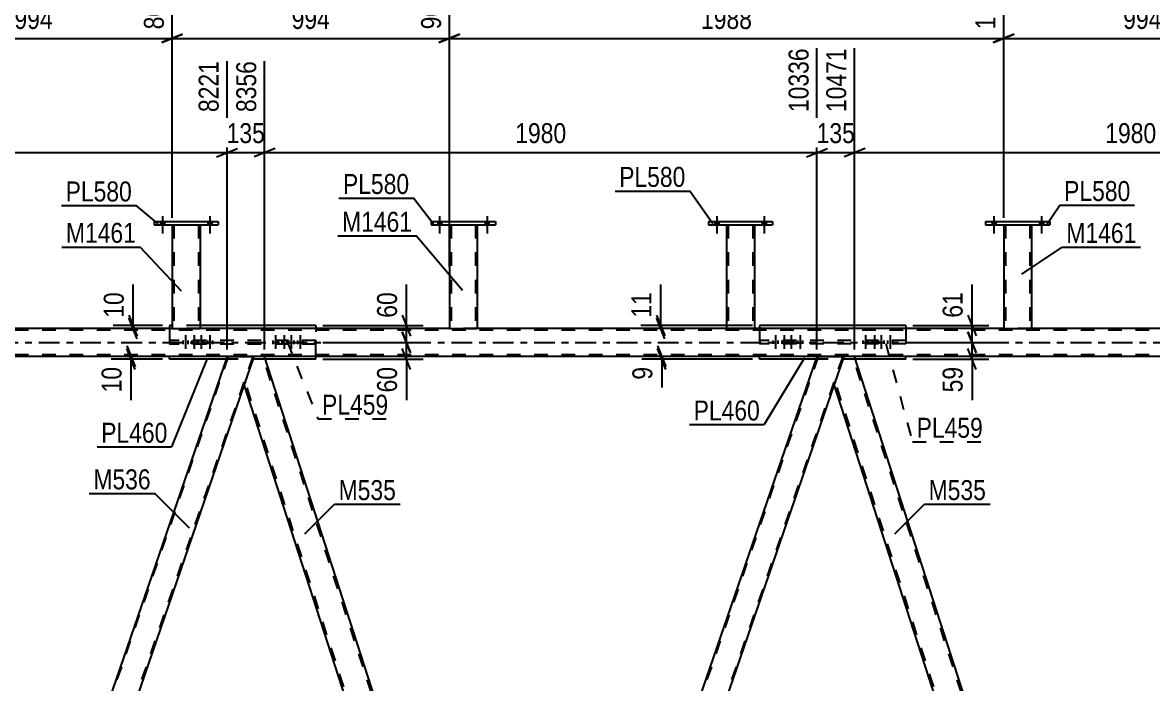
# Model space of a CAD drawing. Header units: millimetres. Extents: x 0 to 841, y 0 to 594.
# Drawn here: x 362.3 to 524.3, y 393.2 to 487.9 of the extents above; entities that cross this region are included whole.
import ezdxf

# ---------------------------------------------------------------- set-up
doc = ezdxf.new("R2010")
doc.units = ezdxf.units.MM
doc.linetypes.add('DXK_LINE_DOT2', pattern=[3.9198, 1.9599, -1.9599])
doc.linetypes.add('DXK_LINE_DOT3', pattern=[5.9187, 2.979, -0.9799, 0.9799, -0.9799])
doc.styles.add('Arial Narrow', font='ARIALN.TTF', dxfattribs={"height": 0.2})

# ---------------------------------------------------------------- blocks, each defined once
blk = doc.blocks.new('Part-570349097-5683 - 5549')
at = {"color": 7, "linetype": 'DXK_LINE_DOT2'}
for p, q in [((391.78, 440.08), (349.79, 318.09)), ((395.31, 440.08), (353.33, 318.09)), ((395.48, 440.08), (394.09, 436.05)), ((350.75, 321.36), (349.62, 318.09)), ((353.5, 318.09), (349.62, 318.09))]:
    blk.add_line(p, q, dxfattribs=at)
at = {"color": 2, "linetype": 'Continuous'}
for p, q in [((391.61, 440.08), (350.75, 321.36)), ((391.61, 440.08), (395.14, 440.08)), ((395.14, 440.08), (395.48, 440.08)), ((394.09, 436.05), (353.5, 318.09))]:
    blk.add_line(p, q, dxfattribs=at)
blk = doc.blocks.new('Part-570349097-5585 - 5549')
at = {"color": 2, "linetype": 'Continuous'}
for p, q in [((467.99, 444.5), (467.99, 444.08)), ((488.96, 444.5), (467.99, 444.5)), ((488.96, 444.5), (488.96, 444.08)), ((467.99, 439.7), (467.99, 440.08)), ((476.08, 439.7), (467.99, 439.7)), ((488.96, 439.7), (481.73, 439.7)), ((488.96, 439.7), (488.96, 440.08))]:
    blk.add_line(p, q, dxfattribs=at)
at = {"color": 7, "linetype": 'DXK_LINE_DOT2'}
for p, q in [((467.99, 444.08), (467.99, 440.08)), ((488.96, 444.08), (488.96, 440.08)), ((481.73, 439.7), (476.08, 439.7))]:
    blk.add_line(p, q, dxfattribs=at)
blk = doc.blocks.new('Part-570349097-5590 - 5549')
at = {"color": 2, "linetype": 'Continuous'}
for p, q in [((383.38, 444.49), (383.38, 444.08)), ((383.74, 444.49), (383.38, 444.49)), ((404.35, 444.49), (387.74, 444.49)), ((404.35, 444.49), (404.35, 444.08)), ((383.38, 439.69), (383.38, 440.08)), ((391.47, 439.69), (383.38, 439.69)), ((404.35, 439.69), (397.12, 439.69)), ((404.35, 439.69), (404.35, 440.08))]:
    blk.add_line(p, q, dxfattribs=at)
at = {"color": 7, "linetype": 'DXK_LINE_DOT2'}
for p, q in [((383.38, 444.08), (383.38, 440.08)), ((387.74, 444.49), (383.74, 444.49)), ((404.35, 444.08), (404.35, 443.6)), ((404.35, 440.08), (404.35, 443.6)), ((397.12, 439.69), (391.47, 439.69))]:
    blk.add_line(p, q, dxfattribs=at)
blk = doc.blocks.new('Part-570349097-5648 - 5549')
at = {"color": 2, "linetype": 'Continuous'}
for p, q in [((383.74, 444.08), (347.99, 444.08)), ((423.5, 444.08), (387.74, 444.08)), ((463.25, 444.08), (427.5, 444.08)), ((503, 444.08), (467.25, 444.08)), ((542.75, 444.08), (507, 444.08)), ((560.82, 440.08), (62.76, 440.08))]:
    blk.add_line(p, q, dxfattribs=at)
at = {"color": 7, "linetype": 'DXK_LINE_DOT2'}
for p, q in [((387.74, 444.08), (383.74, 444.08)), ((427.5, 444.08), (423.5, 444.08)), ((467.25, 444.08), (463.25, 444.08)), ((507, 444.08), (503, 444.08)), ((766.86, 443.84), (62.76, 443.84)), ((766.86, 440.32), (62.76, 440.32))]:
    blk.add_line(p, q, dxfattribs=at)
at = {"color": 7, "linetype": 'DXK_LINE_DOT3'}
blk.add_line((62.76, 442.08), (766.86, 442.08), dxfattribs=at)
blk = doc.blocks.new('Part-570349097-5611 - 5549')
at = {"color": 2, "linetype": 'Continuous'}
for p, q in [((463.25, 458.91), (463.25, 444.08)), ((467.25, 458.91), (467.25, 444.07)), ((463.25, 444.08), (467.21, 444.07)), ((467.25, 444.07), (467.21, 444.07))]:
    blk.add_line(p, q, dxfattribs=at)
at = {"color": 7, "linetype": 'DXK_LINE_DOT2'}
for p, q in [((463.25, 458.91), (467.25, 458.91)), ((463.49, 458.91), (463.49, 444.08)), ((467.01, 458.91), (467.01, 444.07)), ((466.99, 444.07), (467.01, 444.07))]:
    blk.add_line(p, q, dxfattribs=at)
blk = doc.blocks.new('Part-570349097-5673 - 5549')
at = {"color": 7, "linetype": 'DXK_LINE_DOT2'}
for p, q in [((560.99, 440.08), (519.01, 318.11)), ((564.52, 440.08), (522.54, 318.11)), ((564.69, 440.08), (563.31, 436.07)), ((519.97, 321.38), (518.84, 318.11)), ((522.71, 318.11), (518.84, 318.11))]:
    blk.add_line(p, q, dxfattribs=at)
at = {"color": 2, "linetype": 'Continuous'}
for p, q in [((560.82, 440.08), (519.97, 321.38)), ((560.82, 440.08), (564.35, 440.08)), ((564.35, 440.08), (564.69, 440.08)), ((563.31, 436.07), (522.71, 318.11))]:
    blk.add_line(p, q, dxfattribs=at)
blk = doc.blocks.new('Part-570349097-5678 - 5549')
at = {"color": 7, "linetype": 'DXK_LINE_DOT2'}
for p, q in [((476.38, 440.08), (434.4, 318.1)), ((479.91, 440.08), (437.93, 318.1)), ((480.08, 440.08), (478.7, 436.06)), ((435.36, 321.37), (434.23, 318.1)), ((438.1, 318.1), (434.23, 318.1))]:
    blk.add_line(p, q, dxfattribs=at)
at = {"color": 2, "linetype": 'Continuous'}
for p, q in [((476.21, 440.08), (435.36, 321.37)), ((476.21, 440.08), (479.75, 440.08)), ((479.75, 440.08), (480.08, 440.08)), ((478.7, 436.06), (438.1, 318.1))]:
    blk.add_line(p, q, dxfattribs=at)
blk = doc.blocks.new('Part-570349097-5733 - 5549')
at = {"color": 2, "linetype": 'Continuous'}
for p, q in [((460.65, 459.39), (460.65, 458.91)), ((460.65, 459.39), (469.85, 459.39)), ((460.65, 458.91), (469.85, 458.91)), ((469.85, 459.39), (469.85, 458.91))]:
    blk.add_line(p, q, dxfattribs=at)
blk = doc.blocks.new('Part-570349097-5804 - 5549')
at = {"color": 2, "linetype": 'Continuous'}
for p, q in [((383.75, 458.91), (383.74, 444.08)), ((387.75, 458.91), (387.74, 444.07)), ((383.74, 444.08), (387.71, 444.07)), ((387.74, 444.07), (387.71, 444.07))]:
    blk.add_line(p, q, dxfattribs=at)
at = {"color": 7, "linetype": 'DXK_LINE_DOT2'}
for p, q in [((383.75, 458.91), (387.75, 458.91)), ((383.99, 458.91), (383.98, 444.08)), ((387.51, 458.91), (387.5, 444.07)), ((387.49, 444.07), (387.5, 444.07))]:
    blk.add_line(p, q, dxfattribs=at)
blk = doc.blocks.new('Part-570349097-5809 - 5549')
at = {"color": 2, "linetype": 'Continuous'}
for p, q in [((381.15, 459.39), (381.15, 458.91)), ((381.15, 459.39), (390.35, 459.39)), ((381.15, 458.91), (390.35, 458.91)), ((390.35, 459.39), (390.35, 458.91))]:
    blk.add_line(p, q, dxfattribs=at)
blk = doc.blocks.new('Part-570349097-5814 - 5549')
at = {"color": 2, "linetype": 'Continuous'}
for p, q in [((423.5, 458.91), (423.5, 444.08)), ((427.5, 458.91), (427.5, 444.07)), ((423.5, 444.08), (427.46, 444.07)), ((427.5, 444.07), (427.46, 444.07))]:
    blk.add_line(p, q, dxfattribs=at)
at = {"color": 7, "linetype": 'DXK_LINE_DOT2'}
for p, q in [((423.5, 458.91), (427.5, 458.91)), ((423.74, 458.91), (423.74, 444.08)), ((427.26, 458.91), (427.26, 444.07)), ((427.24, 444.07), (427.26, 444.07))]:
    blk.add_line(p, q, dxfattribs=at)
blk = doc.blocks.new('Part-570349097-5819 - 5549')
at = {"color": 2, "linetype": 'Continuous'}
for p, q in [((420.9, 459.39), (420.9, 458.91)), ((420.9, 459.39), (430.1, 459.39)), ((420.9, 458.91), (430.1, 458.91)), ((430.1, 459.39), (430.1, 458.91))]:
    blk.add_line(p, q, dxfattribs=at)
blk = doc.blocks.new('Part-570349097-5824 - 5549')
at = {"color": 2, "linetype": 'Continuous'}
for p, q in [((503, 458.91), (503, 444.08)), ((507, 458.91), (507, 444.07)), ((503, 444.08), (506.96, 444.07)), ((507, 444.07), (506.96, 444.07))]:
    blk.add_line(p, q, dxfattribs=at)
at = {"color": 7, "linetype": 'DXK_LINE_DOT2'}
for p, q in [((503, 458.91), (507, 458.91)), ((503.24, 458.91), (503.24, 444.08)), ((506.76, 458.91), (506.76, 444.07)), ((506.74, 444.07), (506.76, 444.07))]:
    blk.add_line(p, q, dxfattribs=at)
blk = doc.blocks.new('Part-570349097-5829 - 5549')
at = {"color": 2, "linetype": 'Continuous'}
for p, q in [((500.4, 459.39), (500.4, 458.91)), ((500.4, 459.39), (509.6, 459.39)), ((500.4, 458.91), (509.6, 458.91)), ((509.6, 459.39), (509.6, 458.91))]:
    blk.add_line(p, q, dxfattribs=at)
blk = doc.blocks.new('Bolt-570349097-5990 - 5549')
at = {"color": 1, "linetype": 'DXK_LINE_DOT2'}
for p, q in [((385.28, 442.33), (385.28, 441.85)), ((385.64, 443.13), (385.64, 440.13)), ((386, 442.33), (386, 441.85)), ((386.56, 442.33), (386.56, 441.85)), ((386.92, 443.13), (386.92, 440.13)), ((387.28, 442.33), (387.28, 441.85)), ((387.54, 442.33), (387.54, 441.85)), ((387.9, 443.13), (387.9, 440.13)), ((388.26, 442.33), (388.26, 441.85)), ((388.81, 442.33), (388.81, 441.85)), ((389.17, 443.13), (389.17, 440.13)), ((389.53, 442.33), (389.53, 441.85))]:
    blk.add_line(p, q, dxfattribs=at)
blk = doc.blocks.new('Bolt-570349097-5992 - 5549')
at = {"color": 1, "linetype": 'DXK_LINE_DOT2'}
for p, q in [((469.89, 442.34), (469.89, 441.86)), ((470.25, 443.14), (470.25, 440.14)), ((470.61, 442.34), (470.61, 441.86)), ((471.17, 442.34), (471.17, 441.86)), ((471.53, 443.14), (471.53, 440.14)), ((471.89, 442.34), (471.89, 441.86)), ((472.14, 442.34), (472.14, 441.86)), ((472.5, 443.14), (472.5, 440.14)), ((472.86, 442.34), (472.86, 441.86)), ((473.42, 442.34), (473.42, 441.86)), ((473.78, 443.14), (473.78, 440.14)), ((474.14, 442.34), (474.14, 441.86))]:
    blk.add_line(p, q, dxfattribs=at)
blk = doc.blocks.new('Part-570349097-5884 - 5549')
at = {"color": 2, "linetype": 'Continuous'}
for p, q in [((395.48, 440.08), (394.09, 436.05)), ((397, 440.08), (395.48, 440.08)), ((435.36, 321.37), (397, 440.08)), ((432.21, 318.1), (394.09, 436.05)), ((435.36, 321.37), (435.1, 320.61)), ((435.1, 320.61), (434.23, 318.1))]:
    blk.add_line(p, q, dxfattribs=at)
at = {"color": 7, "linetype": 'DXK_LINE_DOT2'}
for p, q in [((435.23, 320.99), (396.74, 440.08)), ((432.46, 318.1), (394.22, 436.43)), ((435.34, 321.31), (435.1, 320.61)), ((434.23, 318.1), (432.21, 318.1))]:
    blk.add_line(p, q, dxfattribs=at)
blk = doc.blocks.new('Part-570349097-5889 - 5549')
at = {"color": 2, "linetype": 'Continuous'}
for p, q in [((480.08, 440.08), (478.7, 436.06)), ((481.61, 440.08), (480.08, 440.08)), ((519.97, 321.38), (481.61, 440.08)), ((516.82, 318.11), (478.7, 436.06)), ((519.97, 321.38), (519.71, 320.62)), ((519.71, 320.62), (518.84, 318.11))]:
    blk.add_line(p, q, dxfattribs=at)
at = {"color": 7, "linetype": 'DXK_LINE_DOT2'}
for p, q in [((519.84, 321), (481.35, 440.08)), ((517.07, 318.11), (478.83, 436.44)), ((519.95, 321.32), (519.71, 320.62)), ((518.84, 318.11), (516.82, 318.11))]:
    blk.add_line(p, q, dxfattribs=at)
blk = doc.blocks.new('Part-570349097-5912 - 5549')
at = {"color": 7, "linetype": 'DXK_LINE_DOT2'}
for p, q in [((404.35, 442.33), (383.38, 442.33)), ((383.38, 442.33), (383.38, 441.85)), ((388.17, 442.33), (388.17, 441.85)), ((399.56, 441.85), (399.56, 442.33)), ((404.35, 442.33), (404.35, 441.85)), ((404.35, 441.85), (383.38, 441.85))]:
    blk.add_line(p, q, dxfattribs=at)
blk = doc.blocks.new('Part-570349097-5917 - 5549')
at = {"color": 7, "linetype": 'DXK_LINE_DOT2'}
for p, q in [((488.96, 442.34), (467.99, 442.34)), ((467.99, 442.34), (467.99, 441.86)), ((472.78, 442.34), (472.78, 441.86)), ((484.17, 441.86), (484.17, 442.34)), ((488.96, 442.34), (488.96, 441.86)), ((488.96, 441.86), (467.99, 441.86))]:
    blk.add_line(p, q, dxfattribs=at)
blk = doc.blocks.new('Bolt-570349097-5989 - 5549')
at = {"color": 1, "linetype": 'DXK_LINE_DOT2'}
for p, q in [((398.2, 442.33), (398.2, 441.85)), ((398.56, 443.13), (398.56, 440.13)), ((398.92, 442.33), (398.92, 441.85)), ((399.47, 442.33), (399.47, 441.85)), ((399.83, 443.13), (399.83, 440.13)), ((400.19, 442.33), (400.19, 441.85)), ((400.45, 442.33), (400.45, 441.85)), ((400.81, 443.13), (400.81, 440.13)), ((401.17, 442.33), (401.17, 441.85)), ((401.73, 442.33), (401.73, 441.85)), ((402.09, 443.13), (402.09, 440.13)), ((402.45, 442.33), (402.45, 441.85))]:
    blk.add_line(p, q, dxfattribs=at)
blk = doc.blocks.new('Bolt-570349097-5991 - 5549')
at = {"linetype": 'Continuous'}
for points in [[(421.82, 458.91), (422.38, 458.91), (422.38, 459.39), (421.82, 459.39)], [(421.82, 458.91), (422.38, 458.91), (422.38, 459.39), (421.82, 459.39)], [(428.62, 458.91), (429.18, 458.91), (429.18, 459.39), (428.62, 459.39)], [(428.62, 458.91), (429.18, 458.91), (429.18, 459.39), (428.62, 459.39)]]:
    blk.add_hatch(color=1, dxfattribs=at).paths.add_polyline_path(points)
at = {"color": 1, "linetype": 'Continuous'}
for p, q in [((422.1, 460.19), (422.1, 457.67)), ((422.1, 460.19), (422.1, 457.67)), ((428.9, 460.19), (428.9, 457.67)), ((428.9, 460.19), (428.9, 457.67)), ((421.82, 459.39), (421.82, 458.91)), ((421.82, 459.39), (421.82, 458.91)), ((422.38, 459.39), (422.38, 458.91)), ((422.38, 459.39), (422.38, 458.91)), ((428.62, 459.39), (428.62, 458.91)), ((428.62, 459.39), (428.62, 458.91)), ((429.18, 459.39), (429.18, 458.91)), ((429.18, 459.39), (429.18, 458.91))]:
    blk.add_line(p, q, dxfattribs=at)
blk = doc.blocks.new('Bolt-570349097-5993 - 5549')
at = {"linetype": 'Continuous'}
for points in [[(501.32, 458.91), (501.88, 458.91), (501.88, 459.39), (501.32, 459.39)], [(501.32, 458.91), (501.88, 458.91), (501.88, 459.39), (501.32, 459.39)], [(508.12, 458.91), (508.68, 458.91), (508.68, 459.39), (508.12, 459.39)], [(508.12, 458.91), (508.68, 458.91), (508.68, 459.39), (508.12, 459.39)]]:
    blk.add_hatch(color=1, dxfattribs=at).paths.add_polyline_path(points)
at = {"color": 1, "linetype": 'Continuous'}
for p, q in [((501.6, 460.19), (501.6, 457.67)), ((501.6, 460.19), (501.6, 457.67)), ((508.4, 460.19), (508.4, 457.67)), ((508.4, 460.19), (508.4, 457.67)), ((501.32, 459.39), (501.32, 458.91)), ((501.32, 459.39), (501.32, 458.91)), ((501.88, 459.39), (501.88, 458.91)), ((501.88, 459.39), (501.88, 458.91)), ((508.12, 459.39), (508.12, 458.91)), ((508.12, 459.39), (508.12, 458.91)), ((508.68, 459.39), (508.68, 458.91)), ((508.68, 459.39), (508.68, 458.91))]:
    blk.add_line(p, q, dxfattribs=at)
blk = doc.blocks.new('Bolt-570349097-5994 - 5549')
at = {"color": 1, "linetype": 'DXK_LINE_DOT2'}
for p, q in [((482.8, 442.34), (482.8, 441.86)), ((483.16, 443.14), (483.16, 440.14)), ((483.52, 442.34), (483.52, 441.86)), ((484.08, 442.34), (484.08, 441.86)), ((484.44, 443.14), (484.44, 440.14)), ((484.8, 442.34), (484.8, 441.86)), ((485.06, 442.34), (485.06, 441.86)), ((485.42, 443.14), (485.42, 440.14)), ((485.78, 442.34), (485.78, 441.86)), ((486.34, 442.34), (486.34, 441.86)), ((486.7, 443.14), (486.7, 440.14)), ((487.06, 442.34), (487.06, 441.86))]:
    blk.add_line(p, q, dxfattribs=at)
blk = doc.blocks.new('Bolt-570349097-6008 - 5549')
at = {"linetype": 'Continuous'}
for points in [[(382.07, 458.91), (382.63, 458.91), (382.63, 459.39), (382.07, 459.39)], [(382.07, 458.91), (382.63, 458.91), (382.63, 459.39), (382.07, 459.39)], [(388.87, 458.91), (389.43, 458.91), (389.43, 459.39), (388.87, 459.39)], [(388.87, 458.91), (389.43, 458.91), (389.43, 459.39), (388.87, 459.39)]]:
    blk.add_hatch(color=1, dxfattribs=at).paths.add_polyline_path(points)
at = {"color": 1, "linetype": 'Continuous'}
for p, q in [((382.35, 460.19), (382.35, 457.67)), ((382.35, 460.19), (382.35, 457.67)), ((389.15, 460.19), (389.15, 457.67)), ((389.15, 460.19), (389.15, 457.67)), ((382.07, 459.39), (382.07, 458.91)), ((382.07, 459.39), (382.07, 458.91)), ((382.63, 459.39), (382.63, 458.91)), ((382.63, 459.39), (382.63, 458.91)), ((388.87, 459.39), (388.87, 458.91)), ((388.87, 459.39), (388.87, 458.91)), ((389.43, 459.39), (389.43, 458.91)), ((389.43, 459.39), (389.43, 458.91))]:
    blk.add_line(p, q, dxfattribs=at)
blk = doc.blocks.new('Bolt-570349097-6009 - 5549')
at = {"linetype": 'Continuous'}
for points in [[(461.57, 458.91), (462.13, 458.91), (462.13, 459.39), (461.57, 459.39)], [(461.57, 458.91), (462.13, 458.91), (462.13, 459.39), (461.57, 459.39)], [(468.37, 458.91), (468.93, 458.91), (468.93, 459.39), (468.37, 459.39)], [(468.37, 458.91), (468.93, 458.91), (468.93, 459.39), (468.37, 459.39)]]:
    blk.add_hatch(color=1, dxfattribs=at).paths.add_polyline_path(points)
at = {"color": 1, "linetype": 'Continuous'}
for p, q in [((461.85, 460.19), (461.85, 457.67)), ((461.85, 460.19), (461.85, 457.67)), ((468.65, 460.19), (468.65, 457.67)), ((468.65, 460.19), (468.65, 457.67)), ((461.57, 459.39), (461.57, 458.91)), ((461.57, 459.39), (461.57, 458.91)), ((462.13, 459.39), (462.13, 458.91)), ((462.13, 459.39), (462.13, 458.91)), ((468.37, 459.39), (468.37, 458.91)), ((468.37, 459.39), (468.37, 458.91)), ((468.93, 459.39), (468.93, 458.91)), ((468.93, 459.39), (468.93, 458.91))]:
    blk.add_line(p, q, dxfattribs=at)
blk = doc.blocks.new('StraightDimension-570349097-22819 - 5549')
at = {"color": 7, "linetype": 'Continuous'}
for p, q in [((416.74, 443.58), (417.94, 440.58)), ((405.35, 442.08), (419.74, 442.08)), ((417.94, 438.19), (416.74, 441.19)), ((417.34, 439.69), (417.34, 442.08)), ((405.35, 439.69), (419.74, 439.69))]:
    blk.add_line(p, q, dxfattribs=at)
at = {"color": 0}
blk.add_wipeout([(416.59, 439.16), (412.39, 439.16), (412.39, 434.31), (416.59, 434.31)], dxfattribs=at)
at = {"color": 7, "linetype": 'Continuous'}
blk.add_line((417.34, 439.69), (417.34, 433.78), dxfattribs=at)
blk.add_line((417.34, 439.69), (417.34, 433.78), dxfattribs=at)
at = {"color": 3, "style": 'Arial Narrow'}
blk.add_text('60', height=2.863, rotation=90.0002, dxfattribs=at).set_placement((415.99, 434.91))
blk = doc.blocks.new('StraightDimension-570349097-22539 - 5549')
at = {"color": 7, "linetype": 'Continuous'}
for p, q in [((453.22, 446), (454.42, 443)), ((454.42, 442.58), (453.22, 445.58)), ((466.99, 444.5), (450.97, 444.5)), ((466.99, 444.08), (450.97, 444.08)), ((453.82, 444.08), (453.82, 444.5))]:
    blk.add_line(p, q, dxfattribs=at)
at = {"color": 0}
blk.add_wipeout([(453.07, 449.88), (448.87, 449.88), (448.87, 445.02), (453.07, 445.02)], dxfattribs=at)
at = {"color": 7, "linetype": 'Continuous'}
blk.add_line((453.82, 444.5), (453.82, 450.4), dxfattribs=at)
blk.add_line((453.82, 444.5), (453.82, 450.4), dxfattribs=at)
at = {"color": 3, "style": 'Arial Narrow'}
blk.add_text('11', height=2.863, rotation=90.0002, dxfattribs=at).set_placement((452.47, 445.62))
blk = doc.blocks.new('StraightDimension-570349097-22537 - 5549')
at = {"color": 7, "linetype": 'Continuous'}
for p, q in [((453.35, 441.58), (454.55, 438.58)), ((454.55, 438.2), (453.35, 441.2)), ((466.99, 440.08), (451.1, 440.08)), ((466.99, 439.7), (451.1, 439.7)), ((453.95, 439.7), (453.95, 440.08))]:
    blk.add_line(p, q, dxfattribs=at)
at = {"color": 0}
blk.add_wipeout([(453.2, 439.17), (449, 439.17), (449, 436.14), (453.2, 436.14)], dxfattribs=at)
at = {"color": 7, "linetype": 'Continuous'}
blk.add_line((453.95, 439.7), (453.95, 435.62), dxfattribs=at)
blk.add_line((453.95, 439.7), (453.95, 435.62), dxfattribs=at)
at = {"color": 3, "style": 'Arial Narrow'}
blk.add_text('9', height=2.86, rotation=90.0002, dxfattribs=at).set_placement((452.6, 436.74))
blk = doc.blocks.new('StraightDimension-570349097-21208 - 5549')
at = {"color": 7, "linetype": 'Continuous'}
for p, q in [((503, 459.91), (503, 496.09)), ((542.75, 452.91), (542.75, 496.09)), ((504.5, 486.25), (501.5, 485.05)), ((541.25, 485.05), (544.25, 486.25)), ((503, 485.65), (542.75, 485.65))]:
    blk.add_line(p, q, dxfattribs=at)
at = {"color": 0, "linetype": 'Continuous'}
blk.add_wipeout([(542.15, 496.69), (537.95, 496.69), (537.95, 486.35), (542.15, 486.35)], dxfattribs=at)
at = {"color": 0}
blk.add_wipeout([(526.22, 486.4), (526.22, 490.6), (519.53, 490.6), (519.53, 486.4)], dxfattribs=at)
at = {"color": 3, "linetype": 'Continuous', "style": 'Arial Narrow'}
blk.add_text('12000', height=2.863, rotation=90.0002, dxfattribs=at).set_placement((541.55, 486.95))
at = {"color": 3, "style": 'Arial Narrow'}
blk.add_text('994', height=2.863, dxfattribs=at).set_placement((520.13, 487))
blk = doc.blocks.new('StraightDimension-570349097-22779 - 5549')
at = {"color": 7, "linetype": 'Continuous'}
for p, q in [((497.85, 446), (499.05, 443)), ((489.96, 444.5), (500.85, 444.5)), ((498.45, 442.08), (498.45, 444.5)), ((499.05, 440.58), (497.85, 443.58)), ((489.96, 442.08), (500.85, 442.08))]:
    blk.add_line(p, q, dxfattribs=at)
at = {"color": 0}
blk.add_wipeout([(497.7, 449.88), (493.5, 449.88), (493.5, 445.02), (497.7, 445.02)], dxfattribs=at)
at = {"color": 7, "linetype": 'Continuous'}
blk.add_line((498.45, 444.5), (498.45, 450.4), dxfattribs=at)
blk.add_line((498.45, 444.5), (498.45, 450.4), dxfattribs=at)
at = {"color": 3, "style": 'Arial Narrow'}
blk.add_text('61', height=2.863, rotation=90.0002, dxfattribs=at).set_placement((497.1, 445.62))
blk = doc.blocks.new('StraightDimension-570349097-6396 - 5549')
at = {"color": 7, "linetype": 'Continuous'}
for p, q in [((312.38, 441.08), (312.38, 482.4)), ((391.61, 441.08), (391.61, 482.4)), ((313.88, 469.89), (310.88, 468.69)), ((390.11, 468.69), (393.11, 469.89)), ((312.38, 469.29), (391.61, 469.29))]:
    blk.add_line(p, q, dxfattribs=at)
at = {"color": 0, "linetype": 'Continuous'}
blk.add_wipeout([(391.01, 483), (386.81, 483), (386.81, 474.49), (391.01, 474.49)], dxfattribs=at)
at = {"color": 0}
blk.add_wipeout([(356.25, 470.04), (356.25, 474.24), (347.74, 474.24), (347.74, 470.04)], dxfattribs=at)
at = {"color": 3, "linetype": 'Continuous', "style": 'Arial Narrow'}
blk.add_text('8221', height=2.863, rotation=90.0002, dxfattribs=at).set_placement((390.41, 475.09))
at = {"color": 3, "style": 'Arial Narrow'}
blk.add_text('1981', height=2.863, dxfattribs=at).set_placement((348.34, 470.64))
blk = doc.blocks.new('StraightDimension-570349097-21210 - 5549')
at = {"color": 7, "linetype": 'Continuous'}
for p, q in [((383.75, 459.91), (383.75, 494.26)), ((423.5, 452.91), (423.5, 494.26)), ((385.25, 486.25), (382.25, 485.05)), ((422, 485.05), (425, 486.25)), ((383.75, 485.65), (423.5, 485.65))]:
    blk.add_line(p, q, dxfattribs=at)
at = {"color": 0, "linetype": 'Continuous'}
blk.add_wipeout([(422.9, 494.86), (418.7, 494.86), (418.7, 486.35), (422.9, 486.35)], dxfattribs=at)
at = {"color": 0}
blk.add_wipeout([(406.96, 486.4), (406.96, 490.6), (400.28, 490.6), (400.28, 486.4)], dxfattribs=at)
at = {"color": 3, "linetype": 'Continuous', "style": 'Arial Narrow'}
blk.add_text('9018', height=2.863, rotation=90.0002, dxfattribs=at).set_placement((422.3, 486.95))
at = {"color": 3, "style": 'Arial Narrow'}
blk.add_text('994', height=2.863, dxfattribs=at).set_placement((400.88, 487))
blk = doc.blocks.new('StraightDimension-570349097-6418 - 5549')
at = {"color": 7, "linetype": 'Continuous'}
for p, q in [((391.61, 441.08), (391.61, 482.4)), ((397, 441.08), (397, 482.4)), ((390.11, 468.69), (393.11, 469.89)), ((398.5, 469.89), (395.5, 468.69)), ((391.61, 469.29), (397, 469.29))]:
    blk.add_line(p, q, dxfattribs=at)
at = {"color": 0}
blk.add_wipeout([(397.64, 470.04), (397.64, 474.24), (390.96, 474.24), (390.96, 470.04)], dxfattribs=at)
at = {"color": 3, "style": 'Arial Narrow'}
blk.add_text('135', height=2.863, dxfattribs=at).set_placement((391.56, 470.64))
at = {"color": 0, "linetype": 'Continuous'}
blk.add_wipeout([(396.4, 483), (392.2, 483), (392.2, 474.49), (396.4, 474.49)], dxfattribs=at)
at = {"color": 3, "linetype": 'Continuous', "style": 'Arial Narrow'}
blk.add_text('8356', height=2.863, rotation=90.0002, dxfattribs=at).set_placement((395.8, 475.09))
blk = doc.blocks.new('StraightDimension-570349097-6440 - 5549')
at = {"color": 7, "linetype": 'Continuous'}
for p, q in [((476.21, 441.08), (476.21, 484.23)), ((397, 441.08), (397, 482.4)), ((398.5, 469.89), (395.5, 468.69)), ((474.71, 468.69), (477.71, 469.89)), ((397, 469.29), (476.21, 469.29))]:
    blk.add_line(p, q, dxfattribs=at)
at = {"color": 0, "linetype": 'Continuous'}
blk.add_wipeout([(475.61, 484.83), (471.41, 484.83), (471.41, 474.49), (475.61, 474.49)], dxfattribs=at)
at = {"color": 0}
blk.add_wipeout([(440.86, 470.04), (440.86, 474.24), (432.35, 474.24), (432.35, 470.04)], dxfattribs=at)
at = {"color": 3, "linetype": 'Continuous', "style": 'Arial Narrow'}
blk.add_text('10336', height=2.863, rotation=90.0002, dxfattribs=at).set_placement((475.01, 475.09))
at = {"color": 3, "style": 'Arial Narrow'}
blk.add_text('1980', height=2.863, dxfattribs=at).set_placement((432.95, 470.64))
blk = doc.blocks.new('StraightDimension-570349097-6462 - 5549')
at = {"color": 7, "linetype": 'Continuous'}
for p, q in [((476.21, 441.08), (476.21, 484.23)), ((481.61, 441.08), (481.61, 484.23)), ((474.71, 468.69), (477.71, 469.89)), ((483.11, 469.89), (480.11, 468.69)), ((476.21, 469.29), (481.61, 469.29))]:
    blk.add_line(p, q, dxfattribs=at)
at = {"color": 0}
blk.add_wipeout([(482.25, 470.04), (482.25, 474.24), (475.57, 474.24), (475.57, 470.04)], dxfattribs=at)
at = {"color": 3, "style": 'Arial Narrow'}
blk.add_text('135', height=2.863, dxfattribs=at).set_placement((476.17, 470.64))
at = {"color": 0, "linetype": 'Continuous'}
blk.add_wipeout([(481.01, 484.83), (476.81, 484.83), (476.81, 474.49), (481.01, 474.49)], dxfattribs=at)
at = {"color": 3, "linetype": 'Continuous', "style": 'Arial Narrow'}
blk.add_text('10471', height=2.863, rotation=90.0002, dxfattribs=at).set_placement((480.41, 475.09))
blk = doc.blocks.new('StraightDimension-570349097-6484 - 5549')
at = {"color": 7, "linetype": 'Continuous'}
for p, q in [((481.61, 441.08), (481.61, 484.23)), ((560.82, 441.08), (560.82, 484.23)), ((483.11, 469.89), (480.11, 468.69)), ((559.32, 468.69), (562.32, 469.89)), ((481.61, 469.29), (560.82, 469.29))]:
    blk.add_line(p, q, dxfattribs=at)
at = {"color": 0, "linetype": 'Continuous'}
blk.add_wipeout([(560.22, 484.83), (556.02, 484.83), (556.02, 474.49), (560.22, 474.49)], dxfattribs=at)
at = {"color": 0}
blk.add_wipeout([(525.47, 470.04), (525.47, 474.24), (516.96, 474.24), (516.96, 470.04)], dxfattribs=at)
at = {"color": 3, "linetype": 'Continuous', "style": 'Arial Narrow'}
blk.add_text('12451', height=2.863, rotation=90.0002, dxfattribs=at).set_placement((559.62, 475.09))
at = {"color": 3, "style": 'Arial Narrow'}
blk.add_text('1980', height=2.863, dxfattribs=at).set_placement((517.56, 470.64))
blk = doc.blocks.new('StraightDimension-570349097-21209 - 5549')
at = {"color": 7, "linetype": 'Continuous'}
for p, q in [((503, 459.91), (503, 496.09)), ((423.5, 452.91), (423.5, 494.26)), ((425, 486.25), (422, 485.05)), ((501.5, 485.05), (504.5, 486.25)), ((423.5, 485.65), (503, 485.65))]:
    blk.add_line(p, q, dxfattribs=at)
at = {"color": 0, "linetype": 'Continuous'}
blk.add_wipeout([(502.4, 496.69), (498.2, 496.69), (498.2, 486.35), (502.4, 486.35)], dxfattribs=at)
at = {"color": 0}
blk.add_wipeout([(467.51, 486.4), (467.51, 490.6), (458.99, 490.6), (458.99, 486.4)], dxfattribs=at)
at = {"color": 3, "linetype": 'Continuous', "style": 'Arial Narrow'}
blk.add_text('11006', height=2.863, rotation=90.0002, dxfattribs=at).set_placement((501.8, 486.95))
at = {"color": 3, "style": 'Arial Narrow'}
blk.add_text('1988', height=2.863, dxfattribs=at).set_placement((459.59, 487))
blk = doc.blocks.new('StraightDimension-570349097-21211 - 5549')
at = {"color": 7, "linetype": 'Continuous'}
for p, q in [((343.99, 459.91), (343.99, 494.26)), ((383.75, 459.91), (383.75, 494.26)), ((345.49, 486.25), (342.49, 485.05)), ((382.25, 485.05), (385.25, 486.25)), ((343.99, 485.65), (383.75, 485.65))]:
    blk.add_line(p, q, dxfattribs=at)
at = {"color": 0, "linetype": 'Continuous'}
blk.add_wipeout([(383.15, 494.86), (378.95, 494.86), (378.95, 486.35), (383.15, 486.35)], dxfattribs=at)
at = {"color": 0}
blk.add_wipeout([(367.21, 486.4), (367.21, 490.6), (360.53, 490.6), (360.53, 486.4)], dxfattribs=at)
at = {"color": 3, "linetype": 'Continuous', "style": 'Arial Narrow'}
blk.add_text('8025', height=2.863, rotation=90.0002, dxfattribs=at).set_placement((382.55, 486.95))
at = {"color": 3, "style": 'Arial Narrow'}
blk.add_text('994', height=2.863, dxfattribs=at).set_placement((361.13, 487))
blk = doc.blocks.new('StraightDimension-570349097-22525 - 5549')
at = {"color": 7, "linetype": 'Continuous'}
for p, q in [((377.24, 441.58), (378.44, 438.58)), ((378.44, 438.19), (377.24, 441.19)), ((382.38, 440.08), (374.99, 440.08)), ((382.38, 439.69), (374.99, 439.69)), ((377.84, 439.69), (377.84, 440.08))]:
    blk.add_line(p, q, dxfattribs=at)
at = {"color": 0}
blk.add_wipeout([(377.08, 439.16), (372.88, 439.16), (372.88, 434.31), (377.08, 434.31)], dxfattribs=at)
at = {"color": 7, "linetype": 'Continuous'}
blk.add_line((377.84, 439.69), (377.84, 433.78), dxfattribs=at)
blk.add_line((377.84, 439.69), (377.84, 433.78), dxfattribs=at)
at = {"color": 3, "style": 'Arial Narrow'}
blk.add_text('10', height=2.863, rotation=90.0002, dxfattribs=at).set_placement((376.49, 434.91))
blk = doc.blocks.new('StraightDimension-570349097-22527 - 5549')
at = {"color": 7, "linetype": 'Continuous'}
for p, q in [((377.55, 445.99), (378.75, 442.99)), ((378.75, 442.58), (377.55, 445.58)), ((382.38, 444.49), (375.3, 444.49)), ((382.38, 444.08), (375.3, 444.08)), ((378.15, 444.08), (378.15, 444.49))]:
    blk.add_line(p, q, dxfattribs=at)
at = {"color": 0}
blk.add_wipeout([(377.4, 449.87), (373.2, 449.87), (373.2, 445.01), (377.4, 445.01)], dxfattribs=at)
at = {"color": 7, "linetype": 'Continuous'}
blk.add_line((378.15, 444.49), (378.15, 450.4), dxfattribs=at)
blk.add_line((378.15, 444.49), (378.15, 450.4), dxfattribs=at)
at = {"color": 3, "style": 'Arial Narrow'}
blk.add_text('10', height=2.863, rotation=90.0002, dxfattribs=at).set_placement((376.8, 445.61))
blk = doc.blocks.new('StraightDimension-570349097-22780 - 5549')
at = {"color": 7, "linetype": 'Continuous'}
for p, q in [((497.85, 443.58), (499.05, 440.58)), ((489.96, 442.08), (500.85, 442.08)), ((499.05, 438.2), (497.85, 441.2)), ((498.45, 439.7), (498.45, 442.08)), ((489.96, 439.7), (500.85, 439.7))]:
    blk.add_line(p, q, dxfattribs=at)
at = {"color": 0}
blk.add_wipeout([(497.7, 439.17), (493.5, 439.17), (493.5, 434.32), (497.7, 434.32)], dxfattribs=at)
at = {"color": 7, "linetype": 'Continuous'}
blk.add_line((498.45, 439.7), (498.45, 433.79), dxfattribs=at)
blk.add_line((498.45, 439.7), (498.45, 433.79), dxfattribs=at)
at = {"color": 3, "style": 'Arial Narrow'}
blk.add_text('59', height=2.863, rotation=90.0002, dxfattribs=at).set_placement((497.1, 434.92))
blk = doc.blocks.new('StraightDimension-570349097-22818 - 5549')
at = {"color": 7, "linetype": 'Continuous'}
for p, q in [((416.74, 445.99), (417.94, 442.99)), ((405.35, 444.49), (419.74, 444.49)), ((417.34, 442.08), (417.34, 444.49)), ((417.94, 440.58), (416.74, 443.58)), ((405.35, 442.08), (419.74, 442.08))]:
    blk.add_line(p, q, dxfattribs=at)
at = {"color": 0}
blk.add_wipeout([(416.59, 449.87), (412.39, 449.87), (412.39, 445.01), (416.59, 445.01)], dxfattribs=at)
at = {"color": 7, "linetype": 'Continuous'}
blk.add_line((417.34, 444.49), (417.34, 450.4), dxfattribs=at)
blk.add_line((417.34, 444.49), (417.34, 450.4), dxfattribs=at)
at = {"color": 3, "style": 'Arial Narrow'}
blk.add_text('60', height=2.863, rotation=90.0002, dxfattribs=at).set_placement((415.99, 445.61))
blk = doc.blocks.new('Mark-570349097-5581 - 5549')
at = {"color": 0}
blk.add_wipeout([(468.04, 430.89), (468.04, 433.89), (458.53, 433.89), (458.53, 430.89)], dxfattribs=at)
blk.add_wipeout([(468.04, 430.89), (468.04, 433.89), (458.53, 433.89), (458.53, 430.89)], dxfattribs=at)
at = {"color": 30, "linetype": 'Continuous'}
for p in [(474.44, 439.85), (457.93, 430.29)]:
    blk.add_line(p, (468.64, 430.29), dxfattribs=at)
at = {"color": 3, "style": 'Arial Narrow'}
blk.add_text('PL460', height=2.863, dxfattribs=at).set_placement((458.53, 430.89))
blk = doc.blocks.new('Mark-570349097-5586 - 5549')
at = {"color": 0}
blk.add_wipeout([(383.07, 427.7), (383.07, 430.7), (373.57, 430.7), (373.57, 427.7)], dxfattribs=at)
blk.add_wipeout([(383.07, 427.7), (383.07, 430.7), (373.57, 430.7), (373.57, 427.7)], dxfattribs=at)
at = {"color": 30, "linetype": 'Continuous'}
for p in [(388.76, 439.76), (372.97, 427.1)]:
    blk.add_line(p, (383.67, 427.1), dxfattribs=at)
at = {"color": 3, "style": 'Arial Narrow'}
blk.add_text('PL460', height=2.863, dxfattribs=at).set_placement((373.57, 427.7))
blk = doc.blocks.new('Mark-570349097-5805 - 5549')
at = {"color": 0}
blk.add_wipeout([(377.98, 462.28), (377.98, 465.28), (368.47, 465.28), (368.47, 462.28)], dxfattribs=at)
blk.add_wipeout([(377.98, 462.28), (377.98, 465.28), (368.47, 465.28), (368.47, 462.28)], dxfattribs=at)
at = {"color": 30, "linetype": 'Continuous'}
for p in [(367.87, 461.68), (381.76, 459.06)]:
    blk.add_line(p, (378.58, 461.68), dxfattribs=at)
at = {"color": 3, "style": 'Arial Narrow'}
blk.add_text('PL580', height=2.863, dxfattribs=at).set_placement((368.47, 462.28))
blk = doc.blocks.new('Mark-570349097-5679 - 5549')
at = {"color": 0}
blk.add_wipeout([(380.67, 421.02), (380.67, 424.02), (372.45, 424.02), (372.45, 421.02)], dxfattribs=at)
blk.add_wipeout([(380.67, 421.02), (380.67, 424.02), (372.45, 424.02), (372.45, 421.02)], dxfattribs=at)
at = {"color": 30, "linetype": 'Continuous'}
for p in [(371.85, 420.42), (386.22, 415.47)]:
    blk.add_line(p, (381.27, 420.42), dxfattribs=at)
at = {"color": 3, "style": 'Arial Narrow'}
blk.add_text('M536', height=2.863, dxfattribs=at).set_placement((372.45, 421.02))
blk = doc.blocks.new('Mark-570349097-5729 - 5549')
at = {"color": 0}
blk.add_wipeout([(457.36, 464.37), (457.36, 467.37), (447.85, 467.37), (447.85, 464.37)], dxfattribs=at)
blk.add_wipeout([(457.36, 464.37), (457.36, 467.37), (447.85, 467.37), (447.85, 464.37)], dxfattribs=at)
at = {"color": 30, "linetype": 'Continuous'}
for p in [(447.25, 463.77), (461.28, 459.07)]:
    blk.add_line(p, (457.96, 463.77), dxfattribs=at)
at = {"color": 3, "style": 'Arial Narrow'}
blk.add_text('PL580', height=2.863, dxfattribs=at).set_placement((447.85, 464.37))
blk = doc.blocks.new('Mark-570349097-5908 - 5549')
at = {"color": 0}
blk.add_wipeout([(414.75, 431.72), (414.75, 434.72), (405.24, 434.72), (405.24, 431.72)], dxfattribs=at)
blk.add_wipeout([(414.75, 431.72), (414.75, 434.72), (405.24, 434.72), (405.24, 431.72)], dxfattribs=at)
at = {"color": 30, "linetype": 'DXK_LINE_DOT2'}
for p, q in [((400.19, 442.33), (404.64, 431.12)), ((404.64, 431.12), (415.35, 431.12))]:
    blk.add_line(p, q, dxfattribs=at)
at = {"color": 3, "style": 'Arial Narrow'}
blk.add_text('PL459', height=2.863, dxfattribs=at).set_placement((405.24, 431.72))
blk = doc.blocks.new('Mark-570349097-5800 - 5549')
at = {"color": 0}
blk.add_wipeout([(378.56, 456.35), (378.56, 459.35), (368.51, 459.35), (368.51, 456.35)], dxfattribs=at)
blk.add_wipeout([(378.56, 456.35), (378.56, 459.35), (368.51, 459.35), (368.51, 456.35)], dxfattribs=at)
at = {"color": 30, "linetype": 'Continuous'}
for p in [(367.91, 455.75), (385.09, 449.4)]:
    blk.add_line(p, (379.16, 455.75), dxfattribs=at)
at = {"color": 3, "style": 'Arial Narrow'}
blk.add_text('M1461', height=2.863, dxfattribs=at).set_placement((368.51, 456.35))
blk = doc.blocks.new('Mark-570349097-5810 - 5549')
at = {"color": 0}
blk.add_wipeout([(418.16, 457.93), (418.16, 460.93), (408.11, 460.93), (408.11, 457.93)], dxfattribs=at)
blk.add_wipeout([(418.16, 457.93), (418.16, 460.93), (408.11, 460.93), (408.11, 457.93)], dxfattribs=at)
at = {"color": 30, "linetype": 'Continuous'}
for p in [(407.51, 457.33), (425.37, 449.5)]:
    blk.add_line(p, (418.76, 457.33), dxfattribs=at)
at = {"color": 3, "style": 'Arial Narrow'}
blk.add_text('M1461', height=2.863, dxfattribs=at).set_placement((408.11, 457.93))
blk = doc.blocks.new('Mark-570349097-5815 - 5549')
at = {"color": 0}
blk.add_wipeout([(417.75, 463.35), (417.75, 466.35), (408.24, 466.35), (408.24, 463.35)], dxfattribs=at)
blk.add_wipeout([(417.75, 463.35), (417.75, 466.35), (408.24, 466.35), (408.24, 463.35)], dxfattribs=at)
at = {"color": 30, "linetype": 'Continuous'}
for p in [(407.64, 462.75), (421.2, 459.04)]:
    blk.add_line(p, (418.35, 462.75), dxfattribs=at)
at = {"color": 3, "style": 'Arial Narrow'}
blk.add_text('PL580', height=2.863, dxfattribs=at).set_placement((408.24, 463.35))
blk = doc.blocks.new('Mark-570349097-5820 - 5549')
at = {"color": 0}
blk.add_wipeout([(522.03, 456.33), (522.03, 459.33), (511.98, 459.33), (511.98, 456.33)], dxfattribs=at)
blk.add_wipeout([(522.03, 456.33), (522.03, 459.33), (511.98, 459.33), (511.98, 456.33)], dxfattribs=at)
at = {"color": 30, "linetype": 'Continuous'}
for p, q in [((505.61, 451.85), (511.38, 455.73)), ((511.38, 455.73), (522.63, 455.73))]:
    blk.add_line(p, q, dxfattribs=at)
at = {"color": 3, "style": 'Arial Narrow'}
blk.add_text('M1461', height=2.863, dxfattribs=at).set_placement((511.98, 456.33))
blk = doc.blocks.new('Mark-570349097-5825 - 5549')
at = {"color": 0}
blk.add_wipeout([(521.17, 462.34), (521.17, 465.34), (511.66, 465.34), (511.66, 462.34)], dxfattribs=at)
blk.add_wipeout([(521.17, 462.34), (521.17, 465.34), (511.66, 465.34), (511.66, 462.34)], dxfattribs=at)
at = {"color": 30, "linetype": 'Continuous'}
for p, q in [((509.11, 458.95), (511.06, 461.74)), ((511.06, 461.74), (521.77, 461.74))]:
    blk.add_line(p, q, dxfattribs=at)
at = {"color": 3, "style": 'Arial Narrow'}
blk.add_text('PL580', height=2.863, dxfattribs=at).set_placement((511.66, 462.34))
blk = doc.blocks.new('Mark-570349097-5880 - 5549')
at = {"color": 0}
blk.add_wipeout([(415.85, 419.48), (415.85, 422.48), (407.62, 422.48), (407.62, 419.48)], dxfattribs=at)
blk.add_wipeout([(415.85, 419.48), (415.85, 422.48), (407.62, 422.48), (407.62, 419.48)], dxfattribs=at)
at = {"color": 30, "linetype": 'Continuous'}
for p, q in [((402.78, 414.64), (407.02, 418.88)), ((407.02, 418.88), (416.45, 418.88))]:
    blk.add_line(p, q, dxfattribs=at)
at = {"color": 3, "style": 'Arial Narrow'}
blk.add_text('M535', height=2.863, dxfattribs=at).set_placement((407.62, 419.48))
blk = doc.blocks.new('Mark-570349097-5885 - 5549')
at = {"color": 0}
blk.add_wipeout([(500.46, 419.48), (500.46, 422.48), (492.23, 422.48), (492.23, 419.48)], dxfattribs=at)
blk.add_wipeout([(500.46, 419.48), (500.46, 422.48), (492.23, 422.48), (492.23, 419.48)], dxfattribs=at)
at = {"color": 30, "linetype": 'Continuous'}
for p, q in [((487.39, 414.64), (491.63, 418.88)), ((491.63, 418.88), (501.06, 418.88))]:
    blk.add_line(p, q, dxfattribs=at)
at = {"color": 3, "style": 'Arial Narrow'}
blk.add_text('M535', height=2.863, dxfattribs=at).set_placement((492.23, 419.48))
blk = doc.blocks.new('Mark-570349097-5913 - 5549')
at = {"color": 0}
blk.add_wipeout([(500.01, 428.41), (500.01, 431.41), (490.51, 431.41), (490.51, 428.41)], dxfattribs=at)
blk.add_wipeout([(500.01, 428.41), (500.01, 431.41), (490.51, 431.41), (490.51, 428.41)], dxfattribs=at)
at = {"color": 30, "linetype": 'DXK_LINE_DOT2'}
for p, q in [((486.07, 441.94), (489.91, 427.81)), ((489.91, 427.81), (500.61, 427.81))]:
    blk.add_line(p, q, dxfattribs=at)
at = {"color": 3, "style": 'Arial Narrow'}
blk.add_text('PL459', height=2.863, dxfattribs=at).set_placement((490.51, 428.41))

msp = doc.modelspace()

# ---------------------------------------------------------------- block references
for name in ['Bolt-570349097-6008 - 5549', 'Bolt-570349097-5991 - 5549', 'Bolt-570349097-6009 - 5549', 'Bolt-570349097-5993 - 5549', 'Part-570349097-5809 - 5549', 'Part-570349097-5804 - 5549', 'Part-570349097-5819 - 5549', 'Part-570349097-5814 - 5549', 'Part-570349097-5733 - 5549', 'Part-570349097-5611 - 5549', 'Part-570349097-5829 - 5549', 'Part-570349097-5824 - 5549', 'Part-570349097-5648 - 5549', 'Part-570349097-5590 - 5549', 'Part-570349097-5585 - 5549', 'Part-570349097-5912 - 5549', 'Bolt-570349097-5990 - 5549', 'Bolt-570349097-5989 - 5549', 'Part-570349097-5917 - 5549', 'Bolt-570349097-5992 - 5549', 'Bolt-570349097-5994 - 5549', 'Part-570349097-5683 - 5549', 'Part-570349097-5884 - 5549', 'Part-570349097-5678 - 5549', 'Part-570349097-5889 - 5549', 'Part-570349097-5673 - 5549']:
    msp.add_blockref(name, (0, 0))

# ---------------------------------------------------------------- next in the draw order: block references
for name in ['StraightDimension-570349097-21208 - 5549', 'StraightDimension-570349097-6396 - 5549', 'StraightDimension-570349097-22539 - 5549', 'StraightDimension-570349097-22779 - 5549', 'StraightDimension-570349097-22819 - 5549', 'StraightDimension-570349097-22537 - 5549', 'Mark-570349097-5679 - 5549', 'Mark-570349097-5880 - 5549', 'Mark-570349097-5885 - 5549']:
    msp.add_blockref(name, (0, 0))

# ---------------------------------------------------------------- next in the draw order: block references
for name in ['StraightDimension-570349097-21210 - 5549', 'StraightDimension-570349097-22527 - 5549', 'StraightDimension-570349097-22525 - 5549', 'Mark-570349097-5581 - 5549']:
    msp.add_blockref(name, (0, 0))

# ---------------------------------------------------------------- next in the draw order: block references
for name in ['StraightDimension-570349097-21211 - 5549', 'StraightDimension-570349097-6418 - 5549', 'Mark-570349097-5586 - 5549']:
    msp.add_blockref(name, (0, 0))

# ---------------------------------------------------------------- next in the draw order: block references
for name in ['StraightDimension-570349097-6440 - 5549', 'Mark-570349097-5805 - 5549']:
    msp.add_blockref(name, (0, 0))

# ---------------------------------------------------------------- next in the draw order: block references
for name in ['StraightDimension-570349097-6462 - 5549', 'Mark-570349097-5800 - 5549', 'StraightDimension-570349097-22818 - 5549']:
    msp.add_blockref(name, (0, 0))

# ---------------------------------------------------------------- next in the draw order: block references
for name in ['StraightDimension-570349097-6484 - 5549', 'Mark-570349097-5908 - 5549']:
    msp.add_blockref(name, (0, 0))

# ---------------------------------------------------------------- next in the draw order: block references
for name in ['StraightDimension-570349097-21209 - 5549', 'Mark-570349097-5820 - 5549', 'StraightDimension-570349097-22780 - 5549']:
    msp.add_blockref(name, (0, 0))

# ---------------------------------------------------------------- next in the draw order: block references
for name in ['Mark-570349097-5729 - 5549', 'Mark-570349097-5825 - 5549', 'Mark-570349097-5810 - 5549', 'Mark-570349097-5913 - 5549']:
    msp.add_blockref(name, (0, 0))

# ---------------------------------------------------------------- next in the draw order: block references
msp.add_blockref('Mark-570349097-5815 - 5549', (0, 0))

doc.saveas('drawing.dxf')
